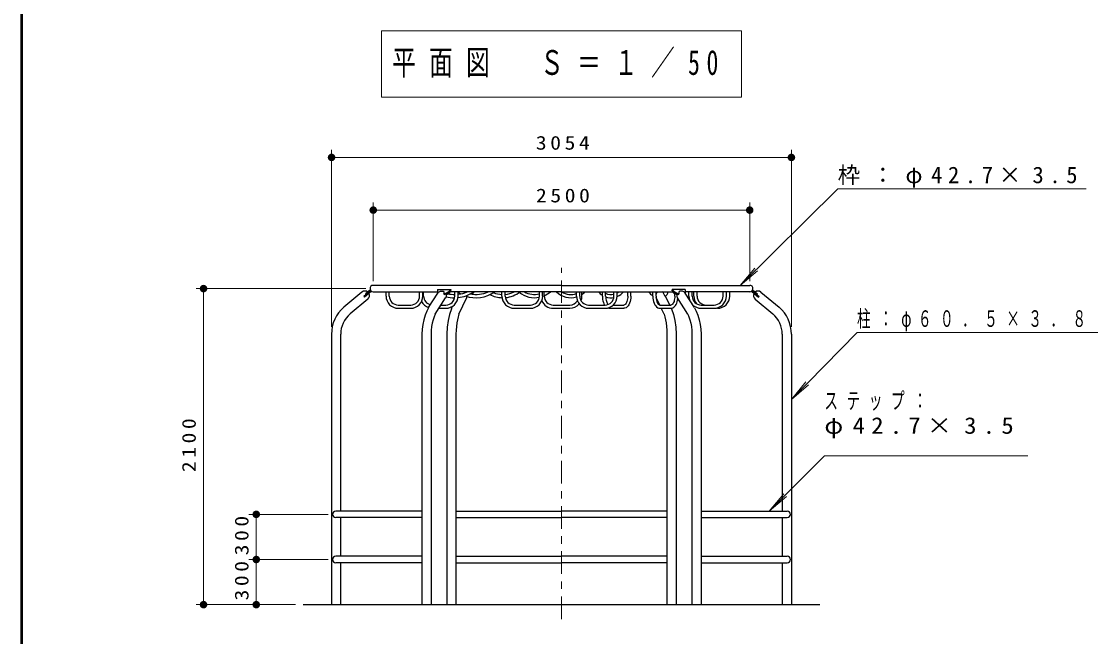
# Model space of a CAD drawing. Units: millimetres on the paper, scale 1:50. Extents: x -385 to 0, y -33 to 267.
# Drawn here: x -385 to -243, y 99.8 to 181.5 of the extents above; entities that cross this region are included whole.
import ezdxf

# ---------------------------------------------------------------- set-up
doc = ezdxf.new("R2010")
doc.units = ezdxf.units.MM
doc.linetypes.add('USER2', pattern=[6, 3, -1, 1, -1])
doc.layers.add('LY_1', color=7, linetype='Continuous', lineweight=25)
doc.layers.add('LY_13', color=7, linetype='Continuous', lineweight=13)
doc.styles.add('ＭＳ ゴシック', font='')
doc.styles.get('ＭＳ ゴシック').set_extended_font_data('MS Gothic')

# ---------------------------------------------------------------- blocks, each defined once
blk = doc.blocks.new('filled_dot')
at = {"color": 0, "linetype": 'Continuous', "lineweight": -2, "const_width": 1.25}
blk.add_lwpolyline([(-0.625, 0, 1), (0.625, 0, 1)], format="xyb", close=True, dxfattribs=at)

msp = doc.modelspace()

# ---------------------------------------------------------------- linework, layer by layer
at = {"layer": 'LY_1', "lineweight": 13}
for p, q in [((-337.172, 180.282), (-337.172, 171.482)), ((-289.372, 180.282), (-337.172, 180.282)), ((-289.372, 171.482), (-289.372, 180.282)), ((-337.172, 171.482), (-289.372, 171.482)), ((-343.808, 140.969), (-343.808, 164.456)), ((-343.808, 163.456), (-282.735, 163.456)), ((-282.735, 140.969), (-282.735, 164.456)), ((-276.593, 159.288), (-289.539, 146.456)), ((-276.593, 159.288), (-243.593, 159.288)), ((-338.271, 147.029), (-338.271, 157.456)), ((-338.271, 156.456), (-288.272, 156.456)), ((-288.272, 147.029), (-288.272, 157.456)), ((-289.539, 146.456), (-287.6, 148.746)), ((-289.539, 146.456), (-287.232, 148.374)), ((-339.271, 146.029), (-361.808, 146.029)), ((-360.808, 104.029), (-360.808, 146.029)), ((-274.022, 140.194), (-282.735, 131.309)), ((-274.022, 140.194), (-241.022, 140.194)), ((-282.735, 131.309), (-280.829, 133.626)), ((-282.735, 131.309), (-280.456, 133.26)), ((-278.357, 123.785), (-285.686, 116.456)), ((-278.357, 123.785), (-251.357, 123.785)), ((-285.686, 116.456), (-283.758, 118.754)), ((-285.686, 116.456), (-283.388, 118.385)), ((-344.247, 116.029), (-354.808, 116.029)), ((-353.808, 110.029), (-353.808, 116.029)), ((-344.247, 110.029), (-354.808, 110.029)), ((-353.808, 104.029), (-353.808, 110.029)), ((-348.58, 104.029), (-361.808, 104.029)), ((-348.58, 104.029), (-354.808, 104.029))]:
    msp.add_line(p, q, dxfattribs=at)
at = {"layer": 'LY_1', "linetype": 'USER2', "lineweight": 13}
msp.add_line((-313.272, 102.123), (-313.272, 148.765), dxfattribs=at)
at = {"layer": 'LY_1'}
for p, q in [((-313.272, 146.456), (-338.272, 146.456)), ((-313.272, 146.456), (-288.272, 146.456)), ((-339.766, 145.564), (-342.166, 143.551)), ((-338.592, 145.759), (-339.531, 144.972)), ((-339.531, 144.972), (-339.454, 144.88)), ((-338.561, 145.629), (-339.454, 144.88)), ((-338.655, 145.863), (-339.285, 145.335)), ((-339.285, 145.335), (-339.208, 145.243)), ((-338.638, 145.721), (-338.561, 145.629)), ((-338.272, 145.602), (-329.733, 145.602)), ((-336.569, 145.029), (-336.569, 145.602)), ((-336.135, 145.029), (-336.135, 145.602)), ((-332.114, 145.029), (-332.114, 145.602)), ((-331.68, 145.029), (-331.68, 145.602)), ((-331.576, 145.029), (-331.576, 145.602)), ((-330.916, 143.496), (-329.703, 145.428)), ((-329.718, 145.917), (-327.954, 145.917)), ((-328.859, 145.255), (-328.875, 145.353)), ((-328.599, 145.212), (-328.403, 145.312)), ((-313.272, 145.602), (-328.034, 145.602)), ((-327.914, 145.824), (-327.954, 145.917)), ((-327.442, 145.029), (-327.442, 145.602)), ((-327.008, 145.029), (-327.008, 145.602)), ((-326.89, 142.619), (-325.845, 144.855)), ((-321.172, 145.029), (-321.172, 145.602)), ((-320.738, 145.029), (-320.738, 145.602)), ((-316.204, 145.029), (-316.204, 145.602)), ((-315.772, 145.029), (-315.772, 145.602)), ((-315.555, 145.029), (-315.555, 145.602)), ((-313.272, 145.602), (-298.509, 145.602)), ((-311.279, 145.029), (-311.279, 145.602)), ((-310.845, 145.029), (-310.845, 145.602)), ((-310.555, 145.029), (-310.555, 145.602)), ((-307.839, 145.029), (-307.839, 145.602)), ((-307.405, 145.029), (-307.405, 145.602)), ((-306.305, 145.029), (-306.305, 145.602)), ((-305.871, 145.029), (-305.871, 145.602)), ((-304.474, 145.029), (-304.474, 145.602)), ((-304.04, 145.029), (-304.04, 145.602)), ((-301.151, 145.029), (-301.151, 145.602)), ((-300.717, 145.029), (-300.717, 145.602)), ((-300.227, 143.846), (-300.698, 144.855)), ((-299.503, 144.972), (-299.671, 145.333)), ((-298.891, 143.846), (-299.443, 145.026)), ((-298.629, 145.824), (-298.589, 145.917)), ((-296.825, 145.917), (-298.589, 145.917)), ((-298.229, 145.029), (-298.229, 145.362)), ((-297.944, 145.212), (-298.14, 145.312)), ((-297.684, 145.255), (-297.668, 145.353)), ((-295.627, 143.496), (-296.84, 145.428)), ((-288.272, 145.602), (-296.81, 145.602)), ((-296.343, 145.029), (-296.343, 145.602)), ((-295.909, 145.029), (-295.909, 145.602)), ((-295.693, 145.029), (-295.693, 145.602)), ((-295.259, 145.029), (-295.259, 145.602)), ((-291.811, 145.029), (-291.811, 145.602)), ((-291.377, 145.029), (-291.377, 145.602)), ((-290.929, 145.029), (-290.929, 145.602)), ((-287.905, 145.721), (-287.982, 145.629)), ((-287.982, 145.629), (-287.089, 144.88)), ((-287.951, 145.759), (-287.012, 144.972)), ((-287.888, 145.863), (-287.258, 145.335)), ((-287.258, 145.335), (-287.335, 145.243)), ((-287.012, 144.972), (-287.089, 144.88)), ((-286.777, 145.564), (-284.378, 143.551)), ((-338.989, 144.637), (-341.341, 142.663)), ((-334.952, 143.846), (-333.297, 143.846)), ((-330.035, 142.624), (-328.678, 144.785)), ((-329.268, 143.846), (-328.625, 143.846)), ((-327.894, 143.328), (-327.727, 143.685)), ((-319.555, 143.846), (-317.387, 143.846)), ((-314.372, 143.846), (-312.172, 143.846)), ((-309.662, 143.846), (-307.488, 143.846)), ((-306.386, 143.846), (-304.986, 143.846)), ((-300.204, 143.846), (-298.742, 143.846)), ((-296.508, 142.624), (-297.865, 144.785)), ((-294.726, 143.846), (-292.994, 143.846)), ((-287.554, 144.637), (-285.202, 142.663)), ((-334.952, 143.412), (-333.297, 143.412)), ((-329.54, 143.412), (-328.625, 143.412)), ((-319.555, 143.412), (-317.387, 143.412)), ((-314.372, 143.412), (-312.172, 143.412)), ((-309.662, 143.412), (-307.488, 143.412)), ((-306.892, 143.412), (-304.986, 143.412)), ((-300.204, 143.412), (-298.742, 143.412)), ((-299.653, 142.619), (-300.024, 143.412)), ((-298.649, 143.328), (-298.69, 143.415)), ((-294.726, 143.412), (-292.994, 143.412)), ((-343.808, 139.969), (-343.808, 104.029)), ((-342.598, 139.969), (-342.598, 116.456)), ((-331.801, 139.969), (-331.801, 104.029)), ((-330.591, 139.969), (-330.591, 104.029)), ((-328.492, 139.969), (-328.492, 104.029)), ((-327.282, 139.969), (-327.282, 104.029)), ((-299.261, 139.969), (-299.261, 104.029)), ((-298.051, 139.969), (-298.051, 104.029)), ((-295.952, 139.969), (-295.952, 104.029)), ((-294.742, 139.969), (-294.742, 104.029)), ((-283.945, 139.969), (-283.945, 116.456)), ((-282.735, 139.969), (-282.735, 104.029)), ((-331.801, 116.456), (-343.247, 116.456)), ((-327.282, 116.456), (-313.272, 116.456)), ((-299.261, 116.456), (-313.272, 116.456)), ((-294.742, 116.456), (-283.296, 116.456)), ((-331.801, 115.602), (-343.247, 115.602)), ((-342.598, 115.602), (-342.598, 110.456)), ((-327.282, 115.602), (-313.272, 115.602)), ((-299.261, 115.602), (-313.272, 115.602)), ((-294.742, 115.602), (-283.296, 115.602)), ((-283.945, 115.602), (-283.945, 110.456)), ((-331.801, 110.456), (-343.247, 110.456)), ((-331.801, 109.602), (-343.247, 109.602)), ((-342.598, 109.602), (-342.598, 104.029)), ((-327.282, 110.456), (-313.272, 110.456)), ((-327.282, 109.602), (-313.272, 109.602)), ((-299.261, 110.456), (-313.272, 110.456)), ((-299.261, 109.602), (-313.272, 109.602)), ((-294.742, 110.456), (-283.296, 110.456)), ((-294.742, 109.602), (-283.296, 109.602)), ((-283.945, 109.602), (-283.945, 104.029)), ((-347.58, 104.029), (-278.963, 104.029))]:
    msp.add_line(p, q, dxfattribs=at)
for points in [[(-329.714, 145.41), (-329.662, 145.485), (-329.599, 145.551), (-329.526, 145.606), (-329.447, 145.65), (-329.361, 145.682), (-329.272, 145.701), (-329.181, 145.706), (-329.09, 145.697), (-329.002, 145.675), (-328.918, 145.64)], [(-328.599, 145.212), (-328.589, 145.098), (-328.6, 144.984), (-328.633, 144.875), (-328.685, 144.773)], [(-328.631, 145.323), (-328.612, 145.268), (-328.599, 145.212)], [(-325.844, 144.856), (-325.821, 144.917), (-325.804, 144.981)], [(-307.839, 145.029), (-307.83, 144.809), (-307.804, 144.592), (-307.76, 144.384), (-307.701, 144.188), (-307.626, 144.008), (-307.537, 143.846)], [(-307.405, 145.029), (-307.399, 144.851), (-307.381, 144.676), (-307.353, 144.51), (-307.314, 144.356), (-307.265, 144.217), (-307.207, 144.096), (-307.143, 143.997), (-307.072, 143.922)], [(-304.04, 145.029), (-304.051, 144.776), (-304.086, 144.53), (-304.143, 144.295), (-304.22, 144.079), (-304.317, 143.886), (-304.43, 143.721), (-304.557, 143.589), (-304.694, 143.491), (-304.838, 143.432), (-304.986, 143.412)], [(-304.474, 145.029), (-304.48, 144.844), (-304.499, 144.664), (-304.53, 144.492), (-304.572, 144.334), (-304.624, 144.193), (-304.685, 144.072), (-304.754, 143.975), (-304.828, 143.904), (-304.906, 143.861), (-304.986, 143.846)], [(-301.151, 145.029), (-301.139, 144.776), (-301.105, 144.53), (-301.048, 144.295), (-300.97, 144.079), (-300.874, 143.886), (-300.761, 143.721), (-300.634, 143.589), (-300.497, 143.491), (-300.352, 143.432), (-300.204, 143.412)], [(-300.485, 145.602), (-300.533, 145.566), (-300.578, 145.524), (-300.619, 145.479), (-300.654, 145.429), (-300.685, 145.376), (-300.709, 145.321), (-300.713, 145.311), (-300.717, 145.3)], [(-300.717, 145.029), (-300.711, 144.844), (-300.692, 144.664), (-300.661, 144.492), (-300.619, 144.334), (-300.567, 144.193), (-300.506, 144.072), (-300.437, 143.975), (-300.363, 143.904), (-300.284, 143.861), (-300.204, 143.846)], [(-299.671, 145.333), (-299.711, 145.415), (-299.763, 145.49), (-299.825, 145.556), (-299.896, 145.612)], [(-298.229, 145.029), (-298.236, 144.844), (-298.254, 144.664), (-298.285, 144.492), (-298.327, 144.334), (-298.379, 144.193), (-298.441, 144.072), (-298.509, 143.975), (-298.584, 143.904), (-298.662, 143.861), (-298.742, 143.846)], [(-297.944, 145.212), (-297.954, 145.098), (-297.943, 144.984), (-297.91, 144.875), (-297.858, 144.773)], [(-297.912, 145.323), (-297.931, 145.268), (-297.944, 145.212)], [(-296.829, 145.41), (-296.881, 145.485), (-296.944, 145.551), (-297.017, 145.606), (-297.096, 145.65), (-297.182, 145.682), (-297.271, 145.701), (-297.362, 145.706), (-297.453, 145.697), (-297.541, 145.675), (-297.625, 145.64)], [(-330.915, 143.494), (-331.175, 143.018), (-331.394, 142.483), (-331.569, 141.899), (-331.697, 141.276), (-331.775, 140.629), (-331.801, 139.969)], [(-307.112, 143.457), (-307.003, 143.423), (-306.892, 143.412)], [(-298.742, 143.412), (-298.613, 143.427), (-298.486, 143.472), (-298.364, 143.547), (-298.249, 143.649), (-298.143, 143.776), (-298.049, 143.928), (-297.967, 144.099), (-297.9, 144.288), (-297.849, 144.492), (-297.814, 144.705)], [(-295.628, 143.494), (-295.368, 143.018), (-295.149, 142.483), (-294.974, 141.899), (-294.846, 141.276), (-294.768, 140.629), (-294.742, 139.969)], [(-330.035, 142.624), (-330.197, 142.279), (-330.334, 141.883), (-330.445, 141.444), (-330.525, 140.971), (-330.574, 140.475), (-330.591, 139.969)], [(-327.894, 143.328), (-328.148, 142.601), (-328.337, 141.778), (-328.453, 140.89), (-328.492, 139.969)], [(-326.89, 142.619), (-327.003, 142.287), (-327.1, 141.898), (-327.178, 141.459), (-327.235, 140.984), (-327.27, 140.483), (-327.282, 139.969)], [(-299.653, 142.619), (-299.54, 142.287), (-299.443, 141.898), (-299.365, 141.459), (-299.308, 140.984), (-299.273, 140.483), (-299.261, 139.969)], [(-298.649, 143.328), (-298.395, 142.601), (-298.206, 141.778), (-298.09, 140.89), (-298.051, 139.969)], [(-296.508, 142.624), (-296.346, 142.279), (-296.209, 141.883), (-296.098, 141.444), (-296.018, 140.971), (-295.969, 140.475), (-295.952, 139.969)]]:
    msp.add_lwpolyline(points, dxfattribs=at)
for centre, radius, start, end in [((-338.272, 146.029), 0.427, 90, 270), ((-288.272, 146.029), 0.427, 270, 90), ((-339.377, 145.1), 0.605, 51.44032, 130), ((-339.377, 145.1), 0.605, 310, 28.55968), ((-334.952, 145.029), 1.617, 180, 270), ((-334.952, 145.029), 1.183, 180, 270), ((-333.297, 145.029), 1.183, 270, 0), ((-333.297, 145.029), 1.617, 270, 0), ((-330.393, 145.029), 1.183, 180, 256.2127), ((-327.813, 145.667), 1.921, 172.52668, 187.78424), ((-329.129, 145.461), 0.277, 336.9804, 40.0794), ((-329.28, 147.049), 1.744, 283.44274, 319.49813), ((-329.24, 146.957), 1.744, 282.61499, 319.49813), ((-328.625, 145.029), 1.617, 270, 0), ((-328.625, 145.029), 1.183, 270, 0), ((-327.484, 149.419), 4.607, 255.87639, 270.26405), ((-329.199, 146.864), 1.744, 297.1341, 308.45008), ((-327.484, 149.419), 4.173, 257.96671, 270.56701), ((-328.287, 145.716), 0.278, 308.45008, 0), ((-327.484, 149.419), 4.607, 275.77651, 304.05379), ((-327.484, 149.419), 4.173, 276.54044, 293.83905), ((-324.625, 149.011), 4.199, 235.42015, 241.21689), ((-324.625, 149.011), 3.764, 244.88152, 248.31444), ((-324.625, 149.011), 4.199, 250.5937, 305.72422), ((-324.625, 149.011), 3.764, 258.48183, 295.11848), ((-325.93, 146.188), 1.216, 311.63388, 331.19677), ((-321.062, 148.533), 3.721, 231.97117, 234.27321), ((-321.062, 148.533), 3.721, 242.38309, 268.52663), ((-321.062, 148.533), 3.287, 247.40345, 268.07987), ((-319.555, 145.029), 1.617, 180, 270), ((-321.062, 148.533), 3.287, 275.65409, 296.91235), ((-319.555, 145.029), 1.183, 180, 270), ((-321.062, 148.533), 3.721, 275.25966, 308.02883), ((-316.843, 148.014), 3.202, 230.85967, 281.32711), ((-316.843, 148.014), 2.768, 240.61783, 283.34879), ((-317.387, 145.029), 1.617, 270, 0), ((-317.387, 145.029), 1.183, 270, 0), ((-314.372, 145.029), 1.183, 180, 270), ((-316.843, 148.014), 3.202, 293.73533, 311.12776), ((-312.029, 147.481), 2.669, 224.74766, 286.38656), ((-312.029, 147.481), 2.235, 237.21421, 289.58898), ((-309.662, 145.029), 1.617, 180, 270), ((-309.662, 145.029), 1.183, 180, 270), ((-312.172, 145.029), 1.617, 337.76491, 0), ((-312.029, 147.481), 2.669, 303.52657, 315.25234), ((-306.686, 146.965), 2.153, 219.27384, 237.61561), ((-307.488, 145.029), 1.617, 270, 0), ((-307.488, 145.029), 1.183, 270, 0), ((-306.686, 146.965), 1.719, 245.27077, 282.78315), ((-306.686, 146.965), 2.153, 250.48862, 279.77854), ((-306.686, 146.965), 1.719, 298.27935, 307.54522), ((-306.686, 146.965), 2.153, 292.22579, 320.72616), ((-300.613, 146.188), 1.216, 208.80324, 243.74241), ((-300.303, 145.917), 1.238, 310.25759, 345.28696), ((-297.303, 146.957), 1.744, 220.50187, 257.38501), ((-297.263, 147.049), 1.744, 220.50187, 256.55726), ((-298.256, 145.716), 0.278, 180, 231.54992), ((-297.344, 146.864), 1.744, 231.54992, 242.8659), ((-297.414, 145.461), 0.277, 139.9206, 203.0196), ((-298.73, 145.667), 1.921, 352.21576, 7.47332), ((-294.726, 145.029), 1.617, 180, 270), ((-294.726, 145.029), 1.183, 180, 270), ((-294.076, 145.029), 1.617, 180, 218.81523), ((-294.076, 145.029), 1.183, 180, 270), ((-292.994, 145.029), 1.617, 270, 0), ((-292.994, 145.029), 1.183, 270, 0), ((-292.546, 145.029), 1.617, 270, 0), ((-287.166, 145.1), 0.605, 151.44032, 230), ((-287.166, 145.1), 0.605, 50, 128.55968), ((-339.21, 140.028), 4.598, 130, 180.7467), ((-330.393, 145.029), 1.617, 206.12381, 251.18106), ((-314.372, 145.029), 1.617, 201.17247, 270), ((-312.172, 145.029), 1.183, 270, 328.85324), ((-312.172, 145.029), 1.617, 270, 320.88565), ((-287.333, 140.028), 4.598, 359.2533, 50), ((-339.08, 139.969), 3.517, 130, 180), ((-287.463, 139.969), 3.517, 0, 50), ((-343.247, 116.029), 0.427, 90, 270), ((-283.296, 116.029), 0.427, 270, 90), ((-343.247, 110.029), 0.427, 90, 270), ((-283.296, 110.029), 0.427, 270, 90)]:
    msp.add_arc(centre, radius, start, end, dxfattribs=at)
at = {"layer": 'LY_13', "lineweight": 50}
msp.add_line((-385, 267), (-385, 0), dxfattribs=at)

# ---------------------------------------------------------------- block references
at = {"layer": 'LY_1', "lineweight": 13, "xscale": 0.4, "yscale": 0.4}
for p in [(-343.808, 163.456), (-338.271, 156.456)]:
    msp.add_blockref('filled_dot', p, dxfattribs=at)
for p, rotation in [((-282.735, 163.456), 180), ((-288.272, 156.456), 180), ((-360.808, 146.029), 270), ((-353.808, 116.029), 270), ((-353.808, 110.029), 90), ((-353.808, 110.029), 270), ((-360.808, 104.029), 90), ((-353.808, 104.029), 90)]:
    msp.add_blockref('filled_dot', p, dxfattribs=dict(at, rotation=rotation))

# ---------------------------------------------------------------- texts
at = {"layer": 'LY_1', "style": 'ＭＳ ゴシック'}
for s, insert, char_height, attachment_point in [('\\T1.56;\\W0.7;平面図\u3000Ｓ＝１／50', (-335.772, 175.882), 3.299, 4), ('\\T1.33;\\W1.15;3054', (-312.862, 164.456), 1.833, 8), ('\\T1.5;枠：φ42.7×3.5', (-276.593, 159.438), 2.199, 7), ('\\T1.33;\\W1.15;2500', (-312.843, 157.456), 1.833, 8), ('\\T1.63;\\W0.6;柱：φ６０．５×３．８', (-274.022, 140.344), 2.199, 7), ('\\T1.64;\\W0.6;ステップ：', (-278.357, 132.235), 2.199, 1), ('\\T1.5;\\W1.1;φ42.7×3.5', (-278.357, 128.935), 2.199, 1)]:
    msp.add_mtext(s, dxfattribs=dict(at, insert=insert, char_height=char_height, attachment_point=attachment_point))
at = {"layer": 'LY_1', "char_height": 1.833, "attachment_point": 8, "rotation": 90, "style": 'ＭＳ ゴシック'}
for s, insert in [('\\T1.33;\\W1.15;2100', (-361.808, 125.45)), ('\\T1.33;\\W1.15;300', (-354.808, 113.446)), ('\\T1.33;\\W1.15;300', (-354.808, 107.446))]:
    msp.add_mtext(s, dxfattribs=dict(at, insert=insert))

doc.saveas('drawing.dxf')
